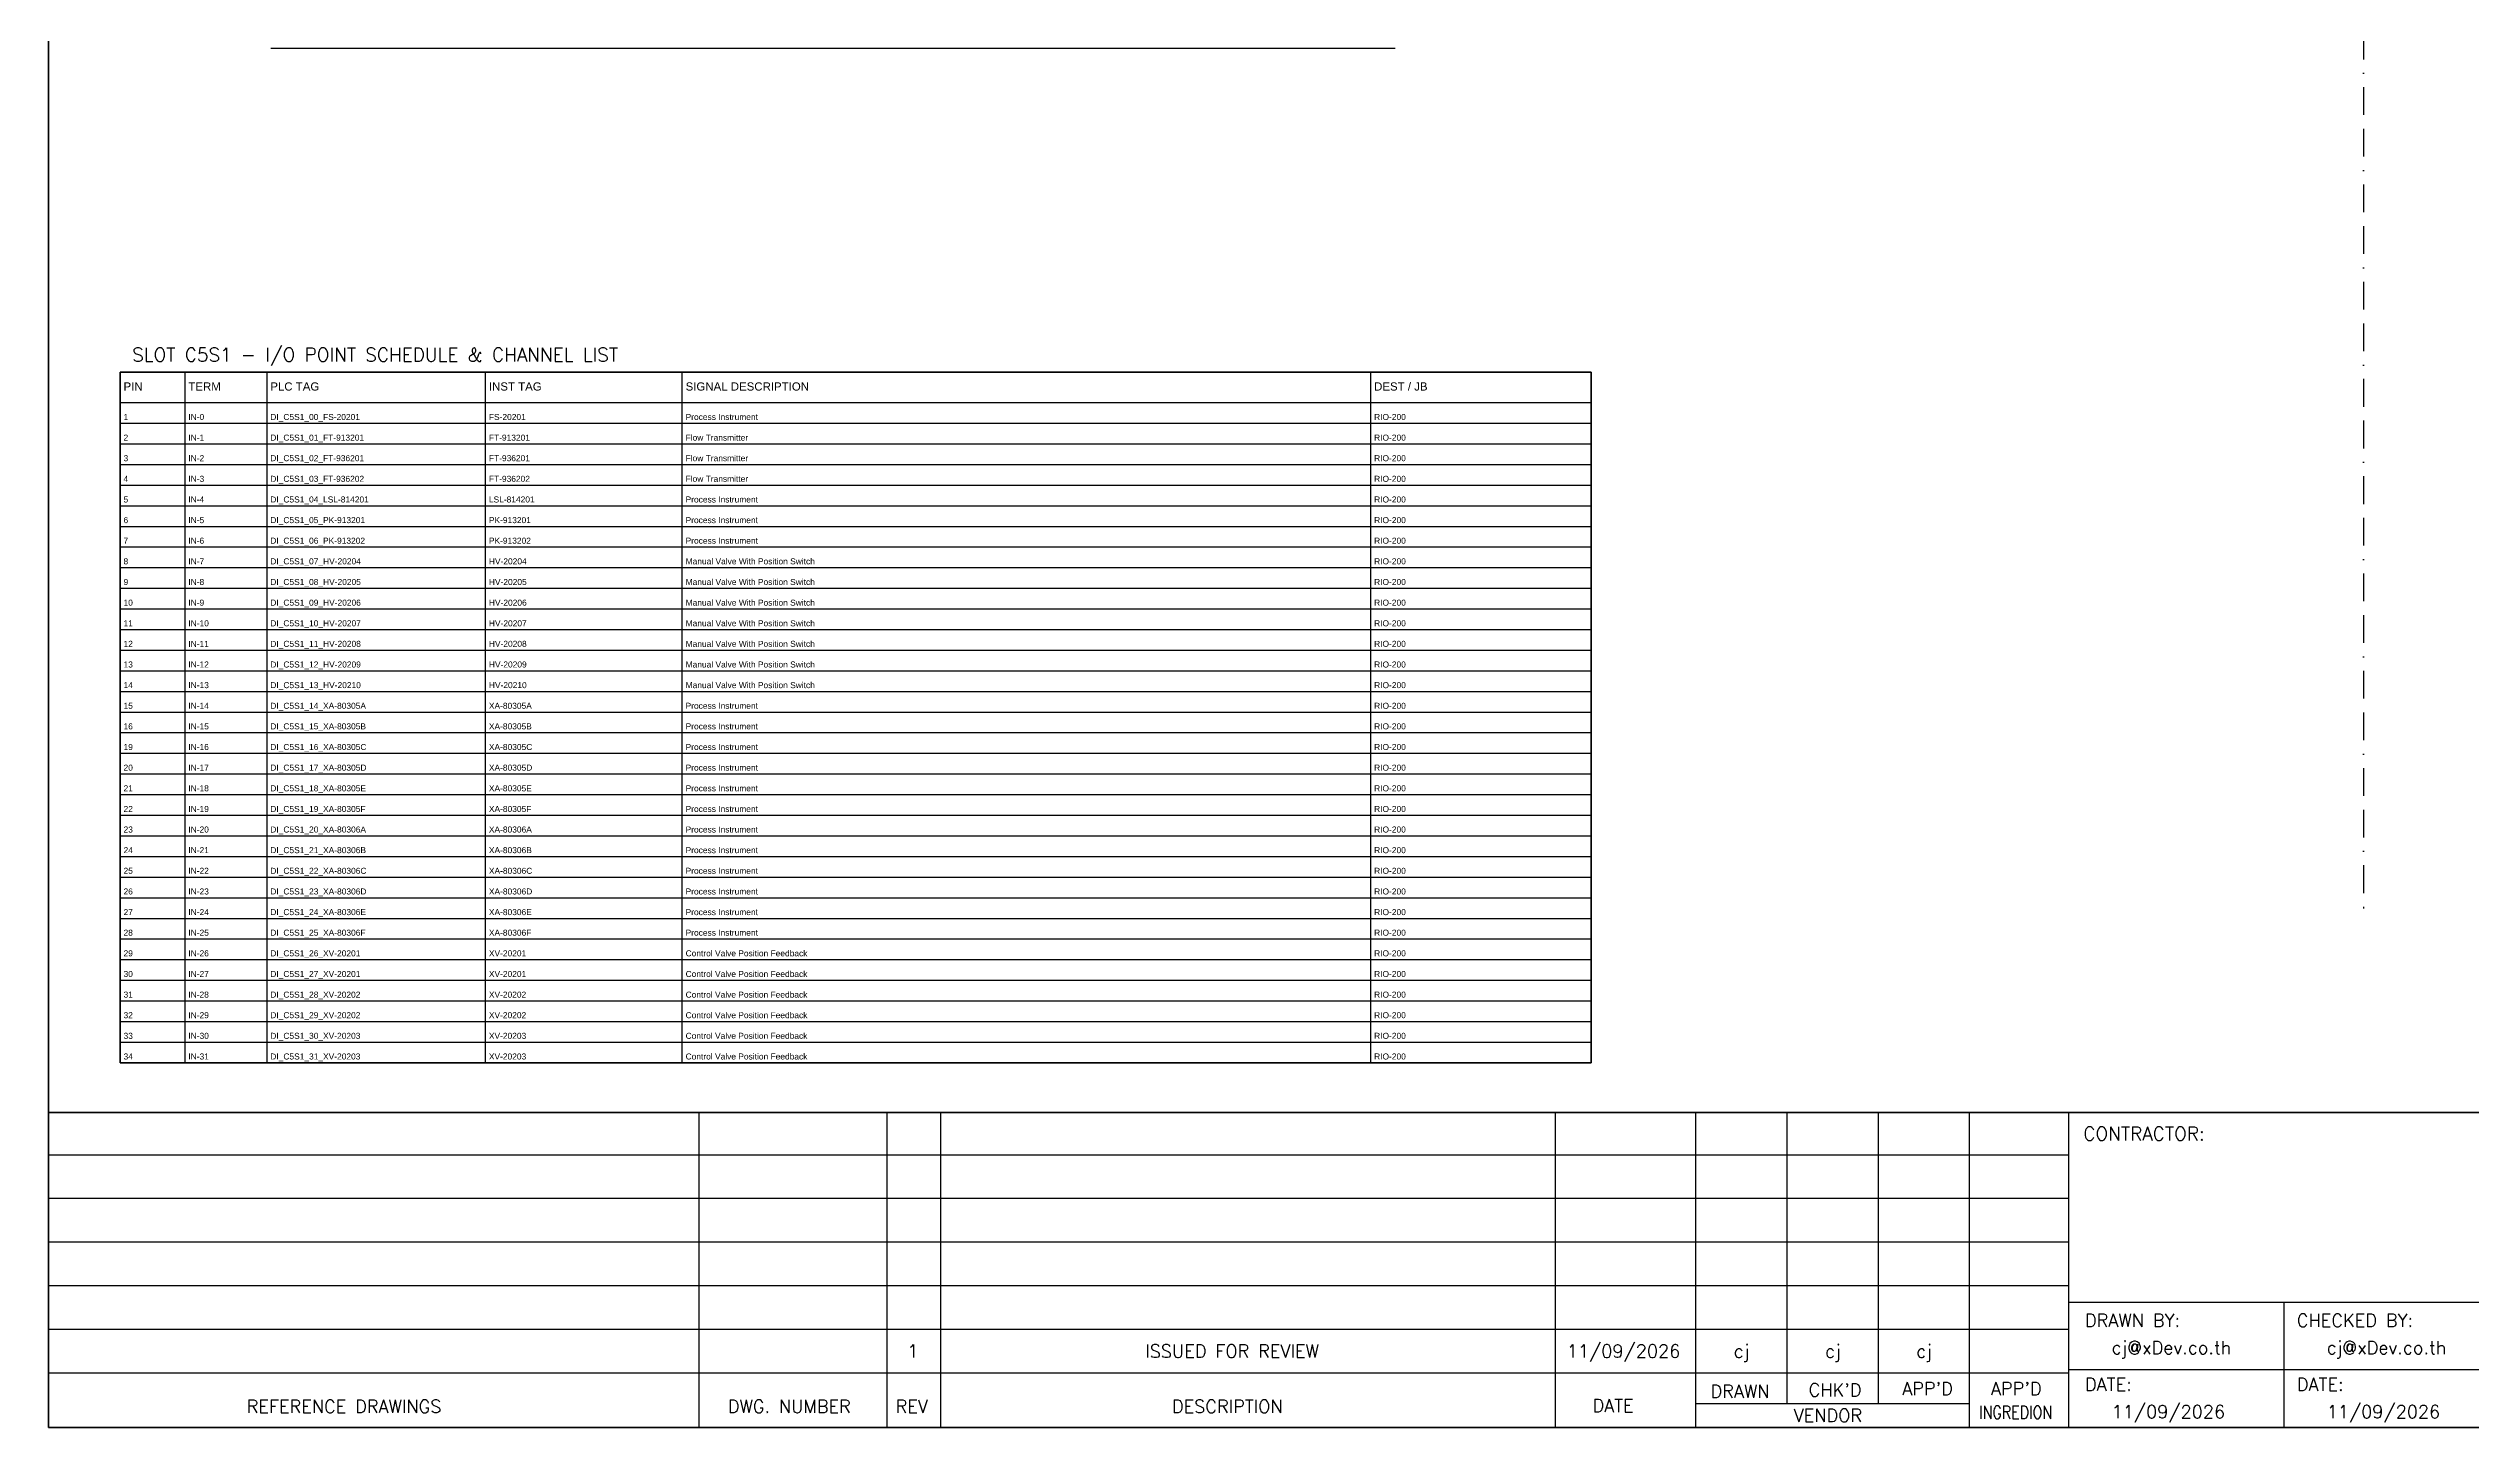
# Model space of a CAD drawing. Header units: millimetres. Extents: x 0 to 62600, y 0 to 14837.
# Drawn here: x 4193 to 6410, y 0 to 1262 of the extents above; entities that cross this region are included whole.
import ezdxf
from ezdxf.enums import TextEntityAlignment as Align

# ---------------------------------------------------------------- set-up
doc = ezdxf.new("R2010")
doc.units = ezdxf.units.MM
doc.linetypes.add('BORDERX2', pattern=[88.9, 25.4, -12.7, 25.4, -12.7, 0, -12.7])
for name, color, linetype in [('GT_1', 9, 'Continuous'), ('HELPPOINT', 7, 'Continuous'), ('MEMBER', 7, 'Continuous'), ('x01001-FrameArea', 2, 'BORDERX2')]:
    doc.layers.add(name, color=color, linetype=linetype)
doc.layers.add('IE-WIRE', color=7, linetype='Continuous', lineweight=25)
doc.styles.add('ROMANS', font='romans.shx', dxfattribs={"width": 0.85, "height": 25})
doc.styles.get("Standard").update_dxf_attribs({"font": 'arial.ttf'})

msp = doc.modelspace()

# ---------------------------------------------------------------- linework, layer by layer
at = {"color": 7}
for p, q in [((4318.3, 333.8), (4318.3, 965.9)), ((4393.3, 333.8), (4393.3, 965.9)), ((4593.3, 333.8), (4593.3, 965.9)), ((4773.3, 333.8), (4773.3, 965.9)), ((5403.3, 333.8), (5403.3, 965.9)), ((4259, 937.9), (5604.8, 937.9))]:
    msp.add_line(p, q, dxfattribs=at)
at = {"color": 8}
for p, q in [((4259, 919), (5604.8, 919)), ((4259, 900.1), (5604.8, 900.1)), ((4259, 881.3), (5604.8, 881.3)), ((4259, 862.4), (5604.8, 862.4)), ((4259, 843.5), (5604.8, 843.5)), ((4259, 824.6), (5604.8, 824.6)), ((4259, 805.8), (5604.8, 805.8)), ((4259, 786.9), (5604.8, 786.9)), ((4259, 768), (5604.8, 768)), ((4259, 749.1), (5604.8, 749.1)), ((4259, 730.2), (5604.8, 730.2)), ((4259, 711.4), (5604.8, 711.4)), ((4259, 692.5), (5604.8, 692.5)), ((4259, 673.6), (5604.8, 673.6)), ((4259, 654.7), (5604.8, 654.7)), ((4259, 635.9), (5604.8, 635.9)), ((4259, 617), (5604.8, 617)), ((4259, 598.1), (5604.8, 598.1)), ((4259, 579.2), (5604.8, 579.2)), ((4259, 560.3), (5604.8, 560.3)), ((4259, 541.5), (5604.8, 541.5)), ((4259, 522.6), (5604.8, 522.6)), ((4259, 503.7), (5604.8, 503.7)), ((4259, 484.8), (5604.8, 484.8)), ((4259, 465.9), (5604.8, 465.9)), ((4259, 447.1), (5604.8, 447.1)), ((4259, 428.2), (5604.8, 428.2)), ((4259, 409.3), (5604.8, 409.3)), ((4259, 390.4), (5604.8, 390.4)), ((4259, 371.6), (5604.8, 371.6)), ((4259, 352.7), (5604.8, 352.7))]:
    msp.add_line(p, q, dxfattribs=at)
msp.add_lwpolyline([(4259, 965.9), (5604.8, 965.9), (5604.8, 333.8), (4259, 333.8)], close=True)
at = {"color": 7}
msp.add_lwpolyline([(4259, 333.8), (5604.8, 333.8), (5604.8, 965.9), (4259, 965.9), (4259, 333.8)], dxfattribs=at)
at = {"layer": 'GT_1', "color": 4}
for p, q in [((4788.7, 0), (4788.7, 288.2)), ((4960.6, 0), (4960.6, 288.2)), ((5009.7, 0), (5009.7, 288.2)), ((5572.4, 0), (5572.4, 288.2)), ((5700.7, 0), (5700.7, 288.2)), ((5784.3, 21.8), (5784.3, 288.2)), ((5867.8, 21.8), (5867.8, 288.2)), ((5951.1, 0), (5951.1, 288.2)), ((6042.1, 0), (6042.1, 288.2)), ((6042.1, 249.3), (4193.3, 249.3)), ((6042.1, 209.5), (4193.3, 209.5)), ((6042.1, 169.6), (4193.3, 169.6)), ((6042.1, 129.7), (4193.3, 129.7)), ((6829.1, 114.3), (6042.1, 114.3)), ((6238.9, 0), (6238.9, 114.3)), ((6042.1, 89.7), (4193.3, 89.7)), ((6042, 49.8), (4193.3, 49.8)), ((6829.1, 52.9), (6042.1, 52.9)), ((5951.1, 21.8), (5700.7, 21.8))]:
    msp.add_line(p, q, dxfattribs=at)
at = {"layer": 'HELPPOINT', "color": 4, "lineweight": 35}
for p, q in [((4193.3, 0), (4193.3, 2704.2)), ((4193.3, 0), (4193.3, 2704.2)), ((8086.6, 0), (4193.3, 0)), ((8086.6, 0), (4193.3, 0))]:
    msp.add_line(p, q, dxfattribs=at)
at = {"layer": 'IE-WIRE', "color": 7, "ltscale": 25.4}
msp.add_line((5425.7, 1262), (4396.7, 1262), dxfattribs=at)
at = {"layer": 'MEMBER', "color": 4, "lineweight": 35}
msp.add_line((4193.3, 288.2), (8086.6, 288.2), dxfattribs=at)
msp.add_line((4193.3, 288.2), (8086.6, 288.2), dxfattribs=at)
at = {"layer": 'x01001-FrameArea'}
msp.add_line((6311.5, 2561.5), (6311.5, 475), dxfattribs=at)

# ---------------------------------------------------------------- texts
at = {"color": 3}
for s, p in [('PIN', (4262, 948.9)), ('TERM', (4321.3, 948.9)), ('PLC TAG', (4396.3, 948.9)), ('INST TAG', (4596.3, 948.9)), ('SIGNAL DESCRIPTION', (4776.3, 948.9)), ('DEST / JB', (5406.3, 948.9))]:
    msp.add_text(s, height=7.5, dxfattribs=at).set_placement(p)
at = {"color": 7}
for s, p in [('1', (4262, 922)), ('IN-0', (4321.3, 922)), ('DI_C5S1_00_FS-20201', (4396.3, 922)), ('FS-20201', (4596.3, 922)), ('Process Instrument', (4776.3, 922)), ('RIO-200', (5406.3, 922)), ('3', (4262, 884.3)), ('2', (4262, 903.1)), ('IN-1', (4321.3, 903.1)), ('IN-2', (4321.3, 884.3)), ('DI_C5S1_01_FT-913201', (4396.3, 903.1)), ('DI_C5S1_02_FT-936201', (4396.3, 884.3)), ('FT-913201', (4596.3, 903.1)), ('FT-936201', (4596.3, 884.3)), ('Flow Transmitter', (4776.3, 903.1)), ('Flow Transmitter', (4776.3, 884.3)), ('RIO-200', (5406.3, 903.1)), ('RIO-200', (5406.3, 884.3)), ('4', (4262, 865.4)), ('IN-3', (4321.3, 865.4)), ('DI_C5S1_03_FT-936202', (4396.3, 865.4)), ('FT-936202', (4596.3, 865.4)), ('Flow Transmitter', (4776.3, 865.4)), ('RIO-200', (5406.3, 865.4)), ('5', (4262, 846.5)), ('IN-4', (4321.3, 846.5)), ('DI_C5S1_04_LSL-814201', (4396.3, 846.5)), ('LSL-814201', (4596.3, 846.5)), ('Process Instrument', (4776.3, 846.5)), ('RIO-200', (5406.3, 846.5)), ('6', (4262, 827.6)), ('IN-5', (4321.3, 827.6)), ('DI_C5S1_05_PK-913201', (4396.3, 827.6)), ('PK-913201', (4596.3, 827.6)), ('Process Instrument', (4776.3, 827.6)), ('RIO-200', (5406.3, 827.6)), ('7', (4262, 808.8)), ('IN-6', (4321.3, 808.8)), ('DI_C5S1_06_PK-913202', (4396.3, 808.8)), ('PK-913202', (4596.3, 808.8)), ('Process Instrument', (4776.3, 808.8)), ('RIO-200', (5406.3, 808.8)), ('8', (4262, 789.9)), ('9', (4262, 771)), ('IN-7', (4321.3, 789.9)), ('IN-8', (4321.3, 771)), ('DI_C5S1_07_HV-20204', (4396.3, 789.9)), ('DI_C5S1_08_HV-20205', (4396.3, 771)), ('HV-20204', (4596.3, 789.9)), ('HV-20205', (4596.3, 771)), ('Manual Valve With Position Switch', (4776.3, 789.9)), ('Manual Valve With Position Switch', (4776.3, 771)), ('RIO-200', (5406.3, 789.9)), ('RIO-200', (5406.3, 771)), ('10', (4262, 752.1)), ('IN-9', (4321.3, 752.1)), ('DI_C5S1_09_HV-20206', (4396.3, 752.1)), ('HV-20206', (4596.3, 752.1)), ('Manual Valve With Position Switch', (4776.3, 752.1)), ('RIO-200', (5406.3, 752.1)), ('11', (4262, 733.2)), ('IN-10', (4321.3, 733.2)), ('DI_C5S1_10_HV-20207', (4396.3, 733.2)), ('HV-20207', (4596.3, 733.2)), ('Manual Valve With Position Switch', (4776.3, 733.2)), ('RIO-200', (5406.3, 733.2)), ('12', (4262, 714.4)), ('IN-11', (4321.3, 714.4)), ('DI_C5S1_11_HV-20208', (4396.3, 714.4)), ('HV-20208', (4596.3, 714.4)), ('Manual Valve With Position Switch', (4776.3, 714.4)), ('RIO-200', (5406.3, 714.4)), ('13', (4262, 695.5)), ('IN-12', (4321.3, 695.5)), ('DI_C5S1_12_HV-20209', (4396.3, 695.5)), ('HV-20209', (4596.3, 695.5)), ('Manual Valve With Position Switch', (4776.3, 695.5)), ('RIO-200', (5406.3, 695.5)), ('14', (4262, 676.6)), ('IN-13', (4321.3, 676.6)), ('DI_C5S1_13_HV-20210', (4396.3, 676.6)), ('HV-20210', (4596.3, 676.6)), ('Manual Valve With Position Switch', (4776.3, 676.6)), ('RIO-200', (5406.3, 676.6)), ('15', (4262, 657.7)), ('16', (4262, 638.9)), ('IN-14', (4321.3, 657.7)), ('IN-15', (4321.3, 638.9)), ('DI_C5S1_14_XA-80305A', (4396.3, 657.7)), ('DI_C5S1_15_XA-80305B', (4396.3, 638.9)), ('XA-80305A', (4596.3, 657.7)), ('XA-80305B', (4596.3, 638.9)), ('Process Instrument', (4776.3, 657.7)), ('Process Instrument', (4776.3, 638.9)), ('RIO-200', (5406.3, 657.7)), ('RIO-200', (5406.3, 638.9)), ('19', (4262, 620)), ('IN-16', (4321.3, 620)), ('DI_C5S1_16_XA-80305C', (4396.3, 620)), ('XA-80305C', (4596.3, 620)), ('Process Instrument', (4776.3, 620)), ('RIO-200', (5406.3, 620)), ('20', (4262, 601.1)), ('IN-17', (4321.3, 601.1)), ('DI_C5S1_17_XA-80305D', (4396.3, 601.1)), ('XA-80305D', (4596.3, 601.1)), ('Process Instrument', (4776.3, 601.1)), ('RIO-200', (5406.3, 601.1)), ('21', (4262, 582.2)), ('IN-18', (4321.3, 582.2)), ('DI_C5S1_18_XA-80305E', (4396.3, 582.2)), ('XA-80305E', (4596.3, 582.2)), ('Process Instrument', (4776.3, 582.2)), ('RIO-200', (5406.3, 582.2)), ('22', (4262, 563.3)), ('IN-19', (4321.3, 563.3)), ('DI_C5S1_19_XA-80305F', (4396.3, 563.3)), ('XA-80305F', (4596.3, 563.3)), ('Process Instrument', (4776.3, 563.3)), ('RIO-200', (5406.3, 563.3)), ('23', (4262, 544.5)), ('IN-20', (4321.3, 544.5)), ('DI_C5S1_20_XA-80306A', (4396.3, 544.5)), ('XA-80306A', (4596.3, 544.5)), ('Process Instrument', (4776.3, 544.5)), ('RIO-200', (5406.3, 544.5)), ('24', (4262, 525.6)), ('25', (4262, 506.7)), ('IN-21', (4321.3, 525.6)), ('IN-22', (4321.3, 506.7)), ('DI_C5S1_21_XA-80306B', (4396.3, 525.6)), ('DI_C5S1_22_XA-80306C', (4396.3, 506.7)), ('XA-80306B', (4596.3, 525.6)), ('XA-80306C', (4596.3, 506.7)), ('Process Instrument', (4776.3, 525.6)), ('Process Instrument', (4776.3, 506.7)), ('RIO-200', (5406.3, 525.6)), ('RIO-200', (5406.3, 506.7)), ('26', (4262, 487.8)), ('IN-23', (4321.3, 487.8)), ('DI_C5S1_23_XA-80306D', (4396.3, 487.8)), ('XA-80306D', (4596.3, 487.8)), ('Process Instrument', (4776.3, 487.8)), ('RIO-200', (5406.3, 487.8)), ('27', (4262, 468.9)), ('IN-24', (4321.3, 468.9)), ('DI_C5S1_24_XA-80306E', (4396.3, 468.9)), ('XA-80306E', (4596.3, 468.9)), ('Process Instrument', (4776.3, 468.9)), ('RIO-200', (5406.3, 468.9)), ('28', (4262, 450.1)), ('IN-25', (4321.3, 450.1)), ('DI_C5S1_25_XA-80306F', (4396.3, 450.1)), ('XA-80306F', (4596.3, 450.1)), ('Process Instrument', (4776.3, 450.1)), ('RIO-200', (5406.3, 450.1)), ('29', (4262, 431.2)), ('IN-26', (4321.3, 431.2)), ('DI_C5S1_26_XV-20201', (4396.3, 431.2)), ('XV-20201', (4596.3, 431.2)), ('Control Valve Position Feedback', (4776.3, 431.2)), ('RIO-200', (5406.3, 431.2)), ('30', (4262, 412.3)), ('IN-27', (4321.3, 412.3)), ('DI_C5S1_27_XV-20201', (4396.3, 412.3)), ('XV-20201', (4596.3, 412.3)), ('Control Valve Position Feedback', (4776.3, 412.3)), ('Control Valve Position Feedback', (4776.3, 393.4)), ('RIO-200', (5406.3, 412.3)), ('31', (4262, 393.4)), ('32', (4262, 374.6)), ('IN-28', (4321.3, 393.4)), ('IN-29', (4321.3, 374.6)), ('DI_C5S1_28_XV-20202', (4396.3, 393.4)), ('DI_C5S1_29_XV-20202', (4396.3, 374.6)), ('XV-20202', (4596.3, 393.4)), ('XV-20202', (4596.3, 374.6)), ('Control Valve Position Feedback', (4776.3, 374.6)), ('RIO-200', (5406.3, 393.4)), ('RIO-200', (5406.3, 374.6)), ('33', (4262, 355.7)), ('IN-30', (4321.3, 355.7)), ('DI_C5S1_30_XV-20203', (4396.3, 355.7)), ('XV-20203', (4596.3, 355.7)), ('Control Valve Position Feedback', (4776.3, 355.7)), ('RIO-200', (5406.3, 355.7)), ('34', (4262, 336.8)), ('IN-31', (4321.3, 336.8)), ('DI_C5S1_31_XV-20203', (4396.3, 336.8)), ('XV-20203', (4596.3, 336.8)), ('Control Valve Position Feedback', (4776.3, 336.8)), ('RIO-200', (5406.3, 336.8))]:
    msp.add_text(s, height=5.5, dxfattribs=at).set_placement(p)
at = {"layer": 'MEMBER', "color": 4, "ltscale": 0.8, "style": 'ROMANS'}
for s, height, p in [('SLOT C5S1 - I/O POINT SCHEDULE & CHANNEL LIST', 12.35, (4269.9, 975.6)), ('CONTRACTOR:', 12.35, (6055.2, 262.7)), ('DRAWN BY:', 11.88, (6056.7, 92.1)), ('CHECKED BY:', 11.875, (6250.6, 92.1)), ('cj@xDev.co.th', 11.875, (6081.1, 67.2)), ('cj@xDev.co.th', 11.875, (6277.9, 67.2)), ('DATE:', 11.88, (6056.7, 33.6)), ('DATE:', 11.88, (6250.6, 33.6)), ('REFERENCE DRAWINGS', 11.875, (4374.7, 13.4)), ('DWG. NUMBER', 11.875, (4814.9, 13.4)), ('REV', 11.88, (4968.4, 13.4)), ('DESCRIPTION', 11.875, (5221.3, 13.4)), ('DATE', 11.88, (5606.1, 14.2)), ('DRAWN', 11.88, (5714.1, 27.3)), ("CHK'D", 11.88, (5803.9, 28.5)), ("APP'D", 11.88, (5889.5, 29.7)), ("APP'D", 11.88, (5970.7, 29.7)), ('11/09/2026', 11.88, (6081.1, 8.5)), ('11/09/2026', 11.88, (6277.9, 8.5)), ('VENDOR', 11.88, (5790.2, 5.1))]:
    msp.add_text(s, height=height, dxfattribs=at).set_placement(p)
for s, height, p in [('1', 11.9, (4984.2, 69.9)), ('ISSUED FOR REVIEW', 11.875, (5276.3, 69.9)), ('11/09/2026', 11.88, (5634.5, 69.9)), ('cj', 11.88, (5742.4, 69.9)), ('cj', 11.88, (5826, 69.9)), ('cj', 11.88, (5909.5, 69.9))]:
    msp.add_text(s, height=height, dxfattribs=at).set_placement(p, align=Align.MIDDLE_CENTER)
at = {"layer": 'MEMBER', "color": 4, "ltscale": 0.8, "style": 'ROMANS', "width": 0.8}
msp.add_text('INGREDION', height=11.88, dxfattribs=at).set_placement((5959.9, 8))

doc.saveas('drawing.dxf')
